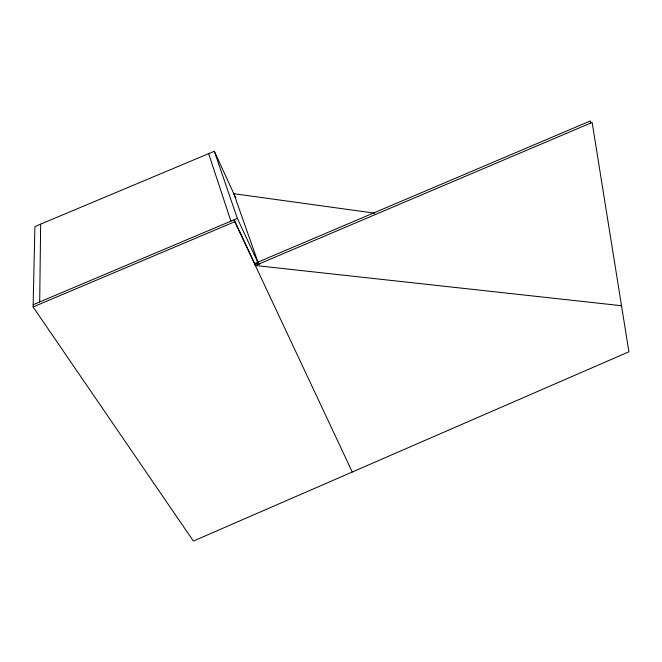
<?xml version="1.0" encoding="UTF-8"?>
<svg xmlns="http://www.w3.org/2000/svg" width="662" height="662" viewBox="0 0 662 662"><rect width="100%" height="100%" fill="white"/><g stroke="black" fill="none" stroke-linecap="round" stroke-linejoin="round"><path stroke-width="0.99" d="M39.695 301.946L40.655 224.137M590.686 122.975L590.355 120.939L254.663 263.517L255.358 265.512L592.142 122.445L628.9 351.787L193.387 541.061L33.1 306.953L34.904 226.553L214.314 151.267L235.838 198.103M33.15 304.719L237.36 218.402L214.314 151.267M33.1 306.953L234.787 221.687L234.141 219.767L255.664 265.652M254.663 263.517L259.794 264.08M255.358 265.512L621.519 305.72M374.8 213.189L233.81 193.693L257.907 262.028M234.787 221.687L352.267 472.014M237.36 218.402L258.718 264.246M208.646 153.642L230.914 221.133"/></g></svg>
